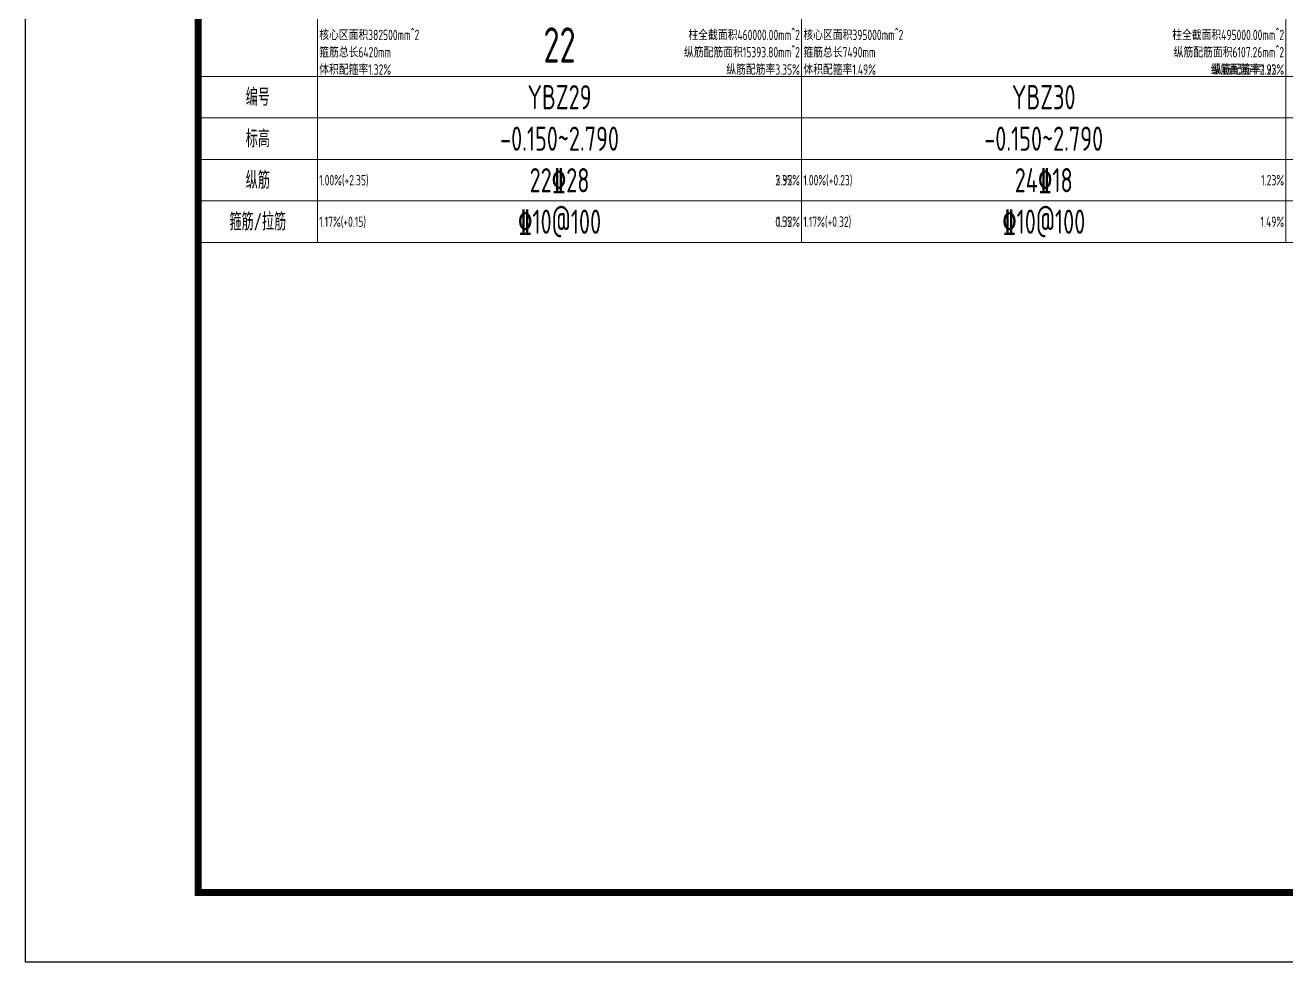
# Model space of a CAD drawing. Extents: x -129922 to 1190196, y -520662 to 139923.
# Drawn here: x 369062 to 387301, y -209217 to -195677 of the extents above; entities that cross this region are included whole.
import ezdxf
from ezdxf.enums import TextEntityAlignment as Align

# ---------------------------------------------------------------- set-up
doc = ezdxf.new("R2010")
doc.units = 0
doc.header["$LTSCALE"] = 1000
doc.header["$MEASUREMENT"] = 0
doc.layers.add('S-墙柱-编号', color=4, linetype='Continuous', lineweight=20)
doc.layers.add('S-通用-TAB', color=7, linetype='Continuous', lineweight=20)
doc.layers.add('Y-云图图框', color=7, linetype='Continuous')
doc.layers.add('z-计算配筋', color=7, linetype='Continuous')
doc.layers.add('配箍校核', color=34, linetype='Continuous', plot=False)
doc.styles.add('_YT_Name', font='', dxfattribs={"width": 0.8})
doc.styles.add('_YT_Sign_Text', font='ros.shx', dxfattribs={"width": 0.8, "bigfont": 'hztxt.shx'})
doc.styles.add('BW_Rein', font='tssdeng.shx', dxfattribs={"width": 0.7, "bigfont": 'hztxt.shx'})
doc.styles.get("Standard").update_dxf_attribs({"font": 'gbenor.shx', "bigfont": 'gbcbig.shx'})
doc.styles.add('TSSD_Rein', font='tssdeng.shx', dxfattribs={"width": 0.7, "bigfont": 'hztxt.shx'})
doc.styles.get('_YT_Name').set_extended_font_data('SimHei')

# ---------------------------------------------------------------- blocks, each defined once
blk = doc.blocks.new('ECMCTK_A1_横_单行图名--0')
at = {"color": 4}
blk.add_lwpolyline([(0, 0), (841, 0), (841, 594), (0, 594)], close=True, dxfattribs=at)
at = {"const_width": 1}
blk.add_lwpolyline([(25, 10), (831, 10), (831, 584), (25, 584)], close=True, dxfattribs=at)
at = {"color": 80, "flags": 3}
for tag, height, p in [('YTHQINS', 3, (34.31, 585.5)), ('ECMCKEY', 3, (292.07, 288.23)), ('YTTQINS', 5.62, (848.03, 12.81)), ('YTFRAME', 3, (652.76, 5.84)), ('YTBARCODE_T1', 3, (749.78, 5.95))]:
    blk.add_attdef(tag, text='', height=height, dxfattribs=at).set_placement(p, align=Align.MIDDLE_CENTER)
for tag, height, style, width, p in [('证书编号', 4, '_YT_Sign_Text', 0.8, (708.87, 43.81)), ('审查批准号', 4, '_YT_Sign_Text', 0.8, (761.06, 43.81)), ('工程号', 4, '_YT_Sign_Text', 0.5, (804.08, 44.12)), ('设计单位', 6, '_YT_Name', 0.8, (623.75, 38.6)), ('建设单位', 4, '_YT_Sign_Text', 0.8, (734.96, 36.11)), ('阶段', 4, '_YT_Sign_Text', 0.8, (804.08, 35.81)), ('项目号', 4, '_YT_Sign_Text', 0.5, (822.08, 33.72)), ('项目名称', 4, '_YT_Sign_Text', 0.8, (734.96, 28.11)), ('专业', 4, '_YT_Sign_Text', 0.8, (804.08, 27.31)), ('图纸编号', 4, '_YT_Sign_Text', 0.5, (803.93, 19.36)), ('图纸名称', 4.5, '_YT_Name', 0.8, (735.39, 15.06)), ('日期', 4, '_YT_Sign_Text', 0.5, (803.88, 12.13)), ('版本号', 4, '_YT_Sign_Text', 0.8, (822.08, 13)), ('出图比例', 4.2, '_YT_Sign_Text', 0.8, (681.82, 11.78))]:
    blk.add_attdef(tag, text='', height=height, dxfattribs=dict(style=style, width=width)).set_placement(p, align=Align.CENTER)
at = {"style": '_YT_Sign_Text', "width": 0.8, "flags": 3}
for tag, p, height in [('{审定人}', (605.87, 26.45), 6.24), ('{校对人}', (658.35, 26.53), 6.24), ('[审定人]', (590.95, 27.81), 4.1), ('[校对人]', (642.23, 27.82), 4.1), ('[审核人]', (591.01, 19.76), 4.1), ('{审核人}', (606.98, 18.44), 6.24), ('[设计人]', (642.47, 20.21), 4.1), ('{设计人}', (658.48, 18.54), 6.24), ('[项目负责人]', (590.78, 12.01), 4.1), ('{项目负责人}', (608.28, 10.72), 6.24), ('{专业负责人}', (658.58, 10.36), 6.24), ('[专业负责人]', (642.74, 11.77), 4.1)]:
    blk.add_attdef(tag, p, '', height=height, dxfattribs=at)
at = {"color": 80, "flags": 3}
for tag, p in [('YTQRCODE', (551.04, 11.91)), ('YTBZSIT', (25, 10)), ('EXT_TK_LEFT', (25, 10))]:
    blk.add_attdef(tag, p, '', height=3, dxfattribs=at)

msp = doc.modelspace()

# ---------------------------------------------------------------- linework, layer by layer
at = {"layer": 'S-通用-TAB'}
for points in [[(371561.6, -198817.4), (371561.6, -186817.4), (373286.6, -186817.4), (373286.6, -198817.4), (371561.6, -198817.4), (371561.6, -198217.4), (373286.6, -198217.4), (373286.6, -197617.4), (371561.6, -197617.4), (371561.6, -197017.4), (373286.6, -197017.4), (373286.6, -196417.4), (371561.6, -196417.4), (371561.6, -198817.4)], [(373286.6, -198817.4), (373286.6, -186817.4), (380286.6, -186817.4), (380286.6, -198817.4), (373286.6, -198817.4), (373286.6, -196417.4), (380286.6, -196417.4), (380286.6, -197017.4), (373286.6, -197017.4), (373286.6, -197617.4), (380286.6, -197617.4), (380286.6, -198217.4), (373286.6, -198217.4), (373286.6, -198817.4)], [(380286.6, -198817.4), (380286.6, -186817.4), (387286.6, -186817.4), (387286.6, -198817.4), (380286.6, -198817.4), (380286.6, -196417.4), (387286.6, -196417.4), (387286.6, -197017.4), (380286.6, -197017.4), (380286.6, -197617.4), (387286.6, -197617.4), (387286.6, -198217.4), (380286.6, -198217.4), (380286.6, -198817.4)], [(387286.6, -198817.4), (387286.6, -186817.4), (394286.6, -186817.4), (394286.6, -198817.4), (387286.6, -198817.4), (387286.6, -196417.4), (394286.6, -196417.4), (394286.6, -197017.4), (387286.6, -197017.4), (387286.6, -197617.4), (394286.6, -197617.4), (394286.6, -198217.4), (387286.6, -198217.4), (387286.6, -198817.4)]]:
    msp.add_lwpolyline(points, dxfattribs=at)

# ---------------------------------------------------------------- block references
at = {"layer": 'Y-云图图框', "xscale": 100, "yscale": 100, "zscale": 100}
msp.add_blockref('ECMCTK_A1_横_单行图名--0', (369061.6, -209217.4), dxfattribs=at)

# ---------------------------------------------------------------- texts
at = {"layer": 'S-墙柱-编号', "color": 3, "style": 'TSSD_Rein', "width": 0.7}
for s, p in [('YBZ29', (376786.6, -196717.4)), ('YBZ30', (383786.6, -196717.4))]:
    msp.add_text(s, height=350, dxfattribs=at).set_placement(p, align=Align.MIDDLE_CENTER)
at = {"layer": 'S-墙柱-编号', "style": 'TSSD_Rein', "width": 0.7}
for p in [(376786.6, -197317.4), (383786.6, -197317.4)]:
    msp.add_text('-0.150~2.790', height=350, dxfattribs=at).set_placement(p, align=Align.MIDDLE_CENTER)
at = {"layer": 'S-通用-TAB', "style": 'BW_Rein', "width": 0.7}
for s, p in [('编号', (372424.1, -196717.4)), ('标高', (372424.1, -197317.4)), ('纵筋', (372424.1, -197917.4)), ('箍筋/拉筋', (372424.1, -198517.4))]:
    msp.add_text(s, height=250, dxfattribs=at).set_placement(p, align=Align.MIDDLE_CENTER)
at = {"layer": 'z-计算配筋', "style": 'BW_Rein', "width": 0.7}
for s, p in [('22\x8428', (376786.6, -197917.4)), ('24\x8418', (383786.6, -197917.4)), ('\x8410@100', (376786.6, -198517.4)), ('\x8410@100', (383786.6, -198517.4))]:
    msp.add_text(s, height=350, dxfattribs=at).set_placement(p, align=Align.MIDDLE_CENTER)
at = {"layer": '配箍校核', "style": 'BW_Rein', "width": 0.7}
for s, p in [('核心区面积382500mm^ 2', (373311.6, -195892.4)), ('核心区面积395000mm^ 2', (380311.6, -195892.4)), ('箍筋总长6420mm', (373311.6, -196142.4)), ('箍筋总长7490mm', (380311.6, -196142.4)), ('体积配箍率1.32%', (373311.6, -196392.4)), ('体积配箍率1.49%', (380311.6, -196392.4))]:
    msp.add_text(s, height=150, dxfattribs=at).set_placement(p)
msp.add_text('22', height=510, dxfattribs=at).set_placement((376786.6, -195962.4), align=Align.MIDDLE_CENTER)
for s, p in [('柱全截面积460000.00mm^ 2', (380261.6, -195892.4)), ('柱全截面积495000.00mm^ 2', (387261.6, -195892.4)), ('纵筋配筋面积15393.80mm^ 2', (380261.6, -196142.4)), ('纵筋配筋面积6107.26mm^ 2', (387261.6, -196142.4)), ('纵筋配筋率3.35%', (380261.6, -196392.4)), ('纵筋配筋率2.92%', (387261.6, -196392.4)), ('纵筋配筋率1.23%', (387261.6, -196392.4))]:
    msp.add_text(s, height=150, dxfattribs=at).set_placement(p, align=Align.RIGHT)
for s, p in [('1.00%(+2.35)', (373311.6, -197917.4)), ('1.00%(+0.23)', (380311.6, -197917.4)), ('1.17%(+0.15)', (373311.6, -198517.4)), ('1.17%(+0.32)', (380311.6, -198517.4))]:
    msp.add_text(s, height=150, dxfattribs=at).set_placement(p, align=Align.MIDDLE_LEFT)
for s, p in [('3.35%', (380261.6, -197917.4)), ('2.92%', (380261.6, -197917.4)), ('1.23%', (387261.6, -197917.4)), ('0.55%', (380261.6, -198517.4)), ('1.32%', (380261.6, -198517.4)), ('1.49%', (387261.6, -198517.4))]:
    msp.add_text(s, height=150, dxfattribs=at).set_placement(p, align=Align.MIDDLE_RIGHT)

doc.saveas('drawing.dxf')
